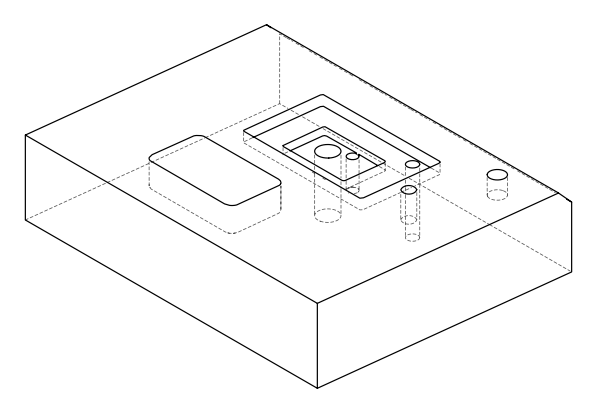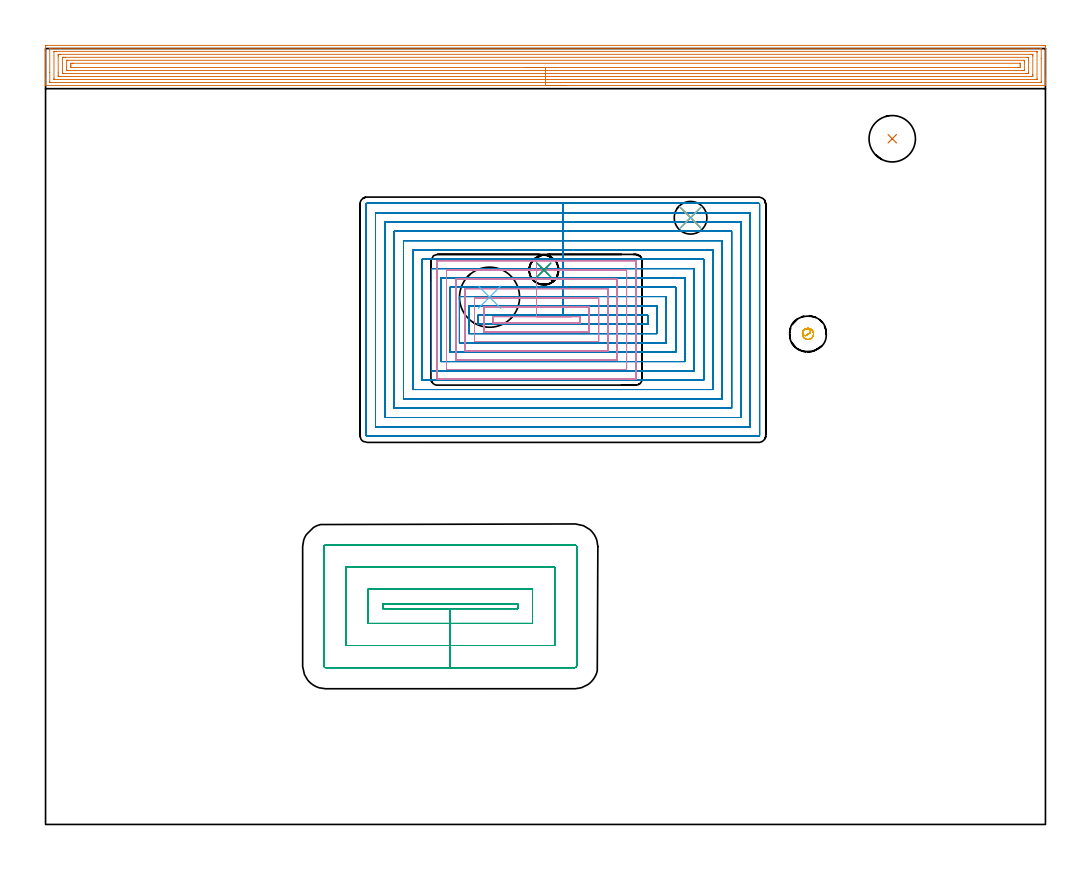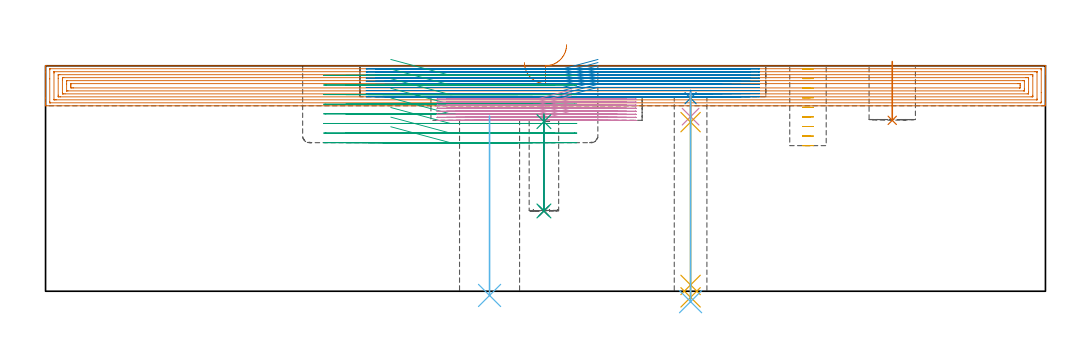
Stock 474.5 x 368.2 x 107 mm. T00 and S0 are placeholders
(PLAN: 15 operations, 13 tool changes, 170.5 min)
(1 AREA_MILL | FG_CHAMFER_SURFACE | UGT0205_001 | 26.9 min | 85642 mm3)
(2 MILL_RECTANGULAR_POCKET | POCKET_RECTANGULAR_STRAIGHT | UGT0201_123 | Follow Part, ap 1.475, ae 75% | 101.13 min | 329438 mm3)
(3 MILL_RECTANGULAR_POCKET_1 | POCKET_RECTANGULAR_STRAIGHT_1 | UGT0201_095 | Follow Part, ap 5, ae 75% | 16.61 min | 395133 mm3)
(4 MILL_RECTANGULAR_POCKET_2 | POCKET_RECTANGULAR_STRAIGHT_2 | UGT0201_123 | Follow Part, ap 1.475, ae 75% | 22.81 min | 69527 mm3)
(5 MILL_BLIND_HOLE_FROM_SOLID_MATERIAL | STEP1POCKET | NXT0201_011 | Spiral | 1 min | 8884 mm3)
(6 INDEXABLE_INSERT_DRILL_THROUGH_HOLE_FROM_SOLID | STEP1HOLE | NXT0302_028 | 0.35 min | 51665 mm3)
(7 INDEXABLE_INSERT_DRILL_BLIND_HOLE_FROM_SOLID | STEP1POCKET_1 | NXT0302_015 | 0.11 min | 9725 mm3)
(8 SPOT_DRILL | STEP1HOLE_1 | NXT0321_9005460120000 | 0.03 min | 2 mm3)
(9 SPOT_DRILL_1 | STEP1POCKET_2 | NXT0321_9005460120000 | 0.04 min | 1 mm3)
(10 DRILL_BLIND_HOLE_INTO_CENTER | STEP1HOLE_1 | UGT0301_185 | 0.05 min | 249 mm3)
(11 GUN_DRILL_THROUGH_HOLE | STEP1HOLE_1 | UGT0307_002 | 0.46 min | 2337 mm3)
(12 SPADE_DRILL_TO_ENLARGE_THROUGH_HOLE | STEP1HOLE_1 | UGT0306_006 | 0.4 min | 14784 mm3)
(13 DRILL_BLIND_HOLE_INTO_CENTER_1 | STEP1POCKET_2 | NXT0301_056 | 0.19 min | 2363 mm3)
(14 DRILL_TO_ENLARGE_BLIND_HOLE | STEP1POCKET_2 | UGT0301_374 | 0.19 min | 3314 mm3)
(15 BORE_BLIND_HOLE | STEP1POCKET_2 | UGT0332_064 | 0.19 min | 917 mm3)
(TOOL UGT0205_001 | Chamfer Mill 20 x 3 x 45 deg. | D20 FL50 Z2)
(TOOL UGT0201_123 | Carbide End Mill 5.9 | D5.9 FL15 Z4)
(TOOL UGT0201_095 | End mill 20 mm | D20 R3 FL38 Z4)
(TOOL NXT0201_011 | ENDMILL 12mm [2P460-1200-NA 1630] | D12 FL38 Z6)
(TOOL NXT0302_028 | Index. Insert Drill 28.5mm [880-D2850L32-03] | D28.5 PA176 FL86 Z2)
(TOOL NXT0302_015 | Index. Insert Drill 22mm [880-D2200L25-03] | D22 PA176 FL66 Z2)
(TOOL NXT0321_9005460120000 | NC Spot Drill, 142deg, 12mm, Carbide, Uncoated | D12 PA142 FL30 Z2)
(TOOL UGT0301_185 | Twist Drill 6.3 mm | D6.3 PA118 FL61 Z2)
(TOOL UGT0307_002 | Gun Drill 6 mm | D6 PA130 FL24 Z1)
(TOOL UGT0306_006 | Spade Drill 15.5mm | D15.5 PA132 FL10 Z2)
(TOOL NXT0301_056 | Carbide Drill 8.5mm [860.1-0850-026A1-MM 2214] | D8.5 PA140 FL47 Z2)
(TOOL UGT0301_374 | Twist Drill Flat Bottom 13 mm | D13 PA180 FL101 Z2)
(TOOL UGT0332_064 | 14 mm Boring Bar Slip Fit | D14)
(OP 1 AREA_MILL)
G17 G21 G94 G90
T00 M6
G54
G17 G0 G90 X247.25 Y350.7 S1061 M3
G43 Z117. H0
G94 G1 X247.212 Z116.128 F250.
X247.098 Z115.263
X246.909 Z114.412
X246.647 Z113.58
X246.313 Z112.774
X245.91 Z112.
X245.441 Z111.264
X244.91 Z110.572
X244.321 Z109.929
X243.678 Z109.339
X242.986 Z108.808
X242.25 Z108.34
X241.476 Z107.937
X240.67 Z107.603
X239.838 Z107.341
X238.986 Z107.152
X238.122 Z107.038
X237.25 Z107.
X0.166
X0.01 Y350.703 Z106.988
X0.007 Y350.751 Z106.941
X0. Y351.138 Z106.562
Y351.516 Z106.184
Y352.179 Z105.516
Y353.402 Z104.295
Y353.962 Z103.733
Y365.993 Z91.704
Y368.221 Z89.476
Y368.501 Z89.196
X0.003 Y369.112 Z88.585
X0.007 Y369.692 Z88.006
X0.03 Y369.694 Z88.004
X0.613 Y369.7 Z88.
X473.298
X473.887 Y369.699 Z88.001
X474.47 Y369.694 Z88.004
X474.493 Y369.692 Z88.006
X474.497 Y369.112 Z88.585
X474.5 Y368.501 Z89.197
Y354.573 Z103.122
Y353.962 Z103.733
Y353.402 Z104.295
Y353.07 Z104.626
Y352.511 Z105.185
Y352.179 Z105.516
Y351.516 Z106.184
Y351.137 Z106.562
X474.493 Y350.751 Z106.941
X474.49 Y350.703 Z106.988
X474.334 Y350.7 Z107.
X237.25
Y352.114 Z105.586
X2.399 Y352.115 Z105.585
X2.334 Y352.116 Z105.584
X2.204 Y352.12 Z105.58
X2.01 Y352.129 Z105.571
X2.008 Y352.179 Z105.521
X2.001 Y352.576 Z105.124
X2. Y356.934 Z100.766
Y367.727 Z89.973
X2.004 Y368.221 Z89.479
X2.007 Y368.269 Z89.431
X2.008 Y368.276 Z89.424
X2.052 Y368.28 Z89.42
X2.138 Y368.283 Z89.417
X2.268 Y368.285 Z89.415
X2.334 Y368.286 Z89.414
X472.101 Y368.285 Z89.415
X472.166 Y368.284 Z89.416
X472.296 Y368.28 Z89.42
X472.49 Y368.271 Z89.429
X472.492 Y368.221 Z89.479
X472.499 Y367.824 Z89.876
X472.5 Y363.466 Z94.234
Y352.673 Z105.027
X472.496 Y352.179 Z105.521
X472.493 Y352.131 Z105.569
X472.492 Y352.124 Z105.576
X472.448 Y352.12 Z105.58
X472.362 Y352.117 Z105.583
X472.232 Y352.115 Z105.585
X472.166 Y352.114 Z105.586
X237.25
Y353.528 Z104.172
X4.185 Y353.529 Z104.171
X4.04 Y353.53 Z104.17
X4.016 Y353.532 Z104.168
X4.011 Y353.534 Z104.166
X4.007 Y353.557 Z104.143
X4.002 Y353.655 Z104.045
X4. Y354.146 Z103.554
X4.001 Y366.622 Z91.078
X4.007 Y366.807 Z90.893
X4.01 Y366.856 Z90.844
X4.026 Y366.865 Z90.835
X4.076 Y366.868 Z90.832
X4.185 Y366.87 Z90.83
X4.644 Y366.871 Z90.829
X5.078 Y366.872 Z90.828
X470.315 Y366.871 Z90.829
X470.46 Y366.87 Z90.83
X470.484 Y366.868 Z90.832
X470.489 Y366.866 Z90.834
X470.493 Y366.843 Z90.857
X470.498 Y366.746 Z90.954
X470.5 Y366.623 Z91.077
Y366.438 Z91.262
X470.499 Y353.778 Z103.922
X470.493 Y353.593 Z104.107
X470.49 Y353.544 Z104.156
X470.474 Y353.535 Z104.165
X470.424 Y353.532 Z104.168
X470.315 Y353.53 Z104.17
X469.856 Y353.529 Z104.171
X469.422 Y353.528 Z104.172
X237.25
Y354.943 Z102.757
X6.773
X6.05 Y354.949 Z102.751
X6.014
X6.01 Y354.991 Z102.709
X6.005 Y355.094 Z102.606
X6.002 Y355.301 Z102.399
X6. Y356.635 Z101.065
Y364.627 Z93.073
X6.002 Y365.087 Z92.613
X6.006 Y365.302 Z92.398
X6.01 Y365.409 Z92.291
X6.016 Y365.451 Z92.249
X6.066 Y365.452 Z92.248
X6.863 Y365.457 Z92.243
X6.954
X467.727
X468.45 Y365.451 Z92.249
X468.486
X468.49 Y365.409 Z92.291
X468.495 Y365.306 Z92.394
X468.498 Y365.1 Z92.6
X468.5 Y364.685 Z93.015
Y355.773 Z101.927
X468.498 Y355.313 Z102.387
X468.494 Y355.098 Z102.602
X468.49 Y354.991 Z102.709
X468.484 Y354.949 Z102.751
X468.434 Y354.948 Z102.752
X467.636 Y354.943 Z102.757
X467.546
X237.25
Y356.357 Z101.343
X8.649 Y356.358 Z101.342
X8.031 Y356.361 Z101.339
X8.019 Y356.363 Z101.337
X8.007 Y356.385 Z101.315
X8.003 Y356.635 Z101.065
X8. Y357.283 Z100.417
Y357.526 Z100.174
Y363.522 Z94.178
X8.002 Y363.765 Z93.935
X8.006 Y363.927 Z93.773
X8.01 Y364.007 Z93.693
X8.02 Y364.036 Z93.664
X8.092 Y364.038 Z93.662
X8.372 Y364.042 Z93.658
X8.649 Y364.043 Z93.657
X9.264
X465.851 Y364.042 Z93.658
X466.469 Y364.039 Z93.661
X466.481 Y364.037 Z93.663
X466.493 Y364.015 Z93.685
X466.497 Y363.765 Z93.935
X466.5 Y363.117 Z94.583
Y362.874 Z94.826
Y356.879 Z100.821
X466.498 Y356.635 Z101.065
X466.494 Y356.473 Z101.227
X466.49 Y356.393 Z101.307
X466.48 Y356.364 Z101.336
X466.408 Y356.362 Z101.338
X466.128 Y356.358 Z101.342
X465.851 Y356.357 Z101.343
X465.236
X237.25
Y357.771 Z99.929
X10.435 Y357.772 Z99.928
X10.188 Y357.773 Z99.927
X10.066 Y357.776 Z99.924
X10.012 Y357.778 Z99.922
X10.01 Y357.808 Z99.892
X10.003 Y357.958 Z99.742
X10. Y359.309 Z98.391
X10.001 Y362.416 Z95.284
X10.006 Y362.562 Z95.138
X10.01 Y362.613 Z95.087
X10.017 Y362.623 Z95.077
X10.032 Y362.624 Z95.076
X10.112 Y362.627 Z95.073
X10.435 Y362.629 Z95.071
X10.681
X464.065 Y362.628 Z95.072
X464.311 Y362.627 Z95.073
X464.434 Y362.624 Z95.076
X464.487 Y362.622 Z95.078
X464.49 Y362.592 Z95.108
X464.497 Y362.442 Z95.258
X464.499 Y361.982 Z95.718
X464.5 Y361.548 Z96.152
X464.499 Y357.984 Z99.716
X464.494 Y357.838 Z99.862
X464.49 Y357.788 Z99.912
X464.483 Y357.777 Z99.923
X464.468 Y357.776 Z99.924
X464.388 Y357.773 Z99.927
X464.065 Y357.771 Z99.929
X463.819
X237.25
Y359.185 Z98.515
X12.345 Y359.186 Z98.514
X12.221
X12.098 Y359.189 Z98.511
X12.023 Y359.192 Z98.508
X12.01 Y359.236 Z98.464
X12.006 Y359.309 Z98.391
X12.001 Y359.529 Z98.171
X12. Y360.2 Z97.5
Y360.42 Z97.28
X12.007 Y361.091 Z96.609
X12.01 Y361.196 Z96.504
X12.104 Y361.208 Z96.492
X12.221 Y361.211 Z96.489
X12.991 Y361.215 Z96.485
X13.114
X462.155
X462.279 Y361.214 Z96.486
X462.402 Y361.211 Z96.489
X462.477 Y361.208 Z96.492
X462.49 Y361.164 Z96.536
X462.494 Y361.091 Z96.609
X462.499 Y360.871 Z96.829
X462.5 Y360.2 Z97.5
X462.499 Y359.98 Z97.72
X462.492 Y359.309 Z98.391
X462.49 Y359.204 Z98.496
X462.396 Y359.192 Z98.508
X462.279 Y359.19 Z98.51
X461.509 Y359.185 Z98.515
X461.386
X237.25
X236.378 Z98.553
X235.513 Z98.667
X234.662 Z98.855
X233.83 Z99.118
X233.024 Z99.452
X232.25 Z99.854
X231.514 Z100.323
X230.822 Z100.854
X230.179 Z101.444
X229.59 Z102.087
X229.058 Z102.779
X228.59 Z103.515
X228.187 Z104.289
X227.853 Z105.095
X227.591 Z105.927
X227.402 Z106.778
X227.288 Z107.643
X227.25 Z108.515
G0 Z117.
M5
M2
(OP 2 MILL_RECTANGULAR_POCKET)
G17 G21 G94 G90
T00 M6
G54
G17 G0 G90 X262.182 Y241.65 S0 M3
G43 Z117. H0
Z110.
G94 G1 X245.5 Z105.53 F250.
X205.25 F500.
Y237.35
X285.75
Y241.65
X245.5
Y246.075
X200.825
Y232.925
X290.175
Y246.075
X245.5
Y250.5
X196.4
Y228.5
X294.6
Y250.5
X245.5
Y254.925
X191.975
Y224.075
X299.025
Y254.925
X245.5
Y259.35
X187.55
Y219.65
X303.45
Y259.35
X245.5
Y263.775
X183.125
Y215.225
X307.875
Y263.775
X245.5
Y268.2
X178.7
Y210.8
X312.3
Y268.2
X245.5
Y272.625
X174.275
Y206.375
X316.725
Y272.625
X245.5
Y277.05
X169.85
Y201.95
X321.15
Y277.05
X245.5
Y281.475
X165.425
Y197.525
X325.575
Y281.475
X245.5
Y285.9
X161.
Y193.1
X330.
Y285.9
X245.5
Y290.325
X156.575
Y188.675
X334.425
Y290.325
X245.5
Y294.75
X152.5
G3 X152.15 Y294.4 R0.35
G1 Y184.6
G3 X152.5 Y184.25 R0.35
G1 X338.5
G3 X338.85 Y184.6 R0.35
G1 Y294.4
G3 X338.5 Y294.75 R0.35
G1 X245.5
X244.5
G0 X262.182 Y241.65 Z108.53
G1 X245.5 Z104.06 F250.
X205.25 F500.
Y237.35
X285.75
Y241.65
X245.5
Y246.075
X200.825
Y232.925
X290.175
Y246.075
X245.5
Y250.5
X196.4
Y228.5
X294.6
Y250.5
X245.5
Y254.925
X191.975
Y224.075
X299.025
Y254.925
X245.5
Y259.35
X187.55
Y219.65
X303.45
Y259.35
X245.5
Y263.775
X183.125
Y215.225
X307.875
Y263.775
X245.5
Y268.2
X178.7
Y210.8
X312.3
Y268.2
X245.5
Y272.625
X174.275
Y206.375
X316.725
Y272.625
X245.5
Y277.05
X169.85
Y201.95
X321.15
Y277.05
X245.5
Y281.475
X165.425
Y197.525
X325.575
Y281.475
X245.5
Y285.9
X161.
Y193.1
X330.
Y285.9
X245.5
Y290.325
X156.575
Y188.675
X334.425
Y290.325
X245.5
Y294.75
X152.5
G3 X152.15 Y294.4 R0.35
G1 Y184.6
G3 X152.5 Y184.25 R0.35
G1 X338.5
G3 X338.85 Y184.6 R0.35
G1 Y294.4
G3 X338.5 Y294.75 R0.35
G1 X245.5
X244.5
G0 X262.182 Y241.65 Z107.06
G1 X245.5 Z102.59 F250.
X205.25 F500.
Y237.35
X285.75
Y241.65
X245.5
Y246.075
X200.825
Y232.925
X290.175
Y246.075
X245.5
Y250.5
X196.4
Y228.5
X294.6
Y250.5
X245.5
Y254.925
X191.975
Y224.075
X299.025
Y254.925
X245.5
Y259.35
X187.55
Y219.65
X303.45
Y259.35
X245.5
Y263.775
X183.125
Y215.225
X307.875
Y263.775
X245.5
Y268.2
X178.7
Y210.8
X312.3
Y268.2
X245.5
Y272.625
X174.275
Y206.375
X316.725
Y272.625
X245.5
Y277.05
X169.85
Y201.95
X321.15
Y277.05
X245.5
Y281.475
X165.425
Y197.525
X325.575
Y281.475
X245.5
Y285.9
X161.
Y193.1
X330.
Y285.9
X245.5
Y290.325
X156.575
Y188.675
X334.425
Y290.325
X245.5
Y294.75
X152.5
G3 X152.15 Y294.4 R0.35
G1 Y184.6
G3 X152.5 Y184.25 R0.35
G1 X338.5
G3 X338.85 Y184.6 R0.35
G1 Y294.4
G3 X338.5 Y294.75 R0.35
G1 X245.5
X244.5
G0 X262.182 Y241.65 Z105.59
G1 X245.5 Z101.12 F250.
X205.25 F500.
Y237.35
X285.75
Y241.65
X245.5
Y246.075
X200.825
Y232.925
X290.175
Y246.075
X245.5
Y250.5
X196.4
Y228.5
X294.6
Y250.5
X245.5
Y254.925
X191.975
Y224.075
X299.025
Y254.925
X245.5
Y259.35
X187.55
Y219.65
X303.45
Y259.35
X245.5
Y263.775
X183.125
Y215.225
X307.875
Y263.775
X245.5
Y268.2
X178.7
Y210.8
X312.3
Y268.2
X245.5
Y272.625
X174.275
Y206.375
X316.725
Y272.625
X245.5
Y277.05
X169.85
Y201.95
X321.15
Y277.05
X245.5
Y281.475
X165.425
Y197.525
X325.575
Y281.475
X245.5
Y285.9
X161.
Y193.1
X330.
Y285.9
X245.5
Y290.325
X156.575
Y188.675
X334.425
Y290.325
X245.5
Y294.75
X152.5
G3 X152.15 Y294.4 R0.35
G1 Y184.6
G3 X152.5 Y184.25 R0.35
G1 X338.5
G3 X338.85 Y184.6 R0.35
G1 Y294.4
G3 X338.5 Y294.75 R0.35
G1 X245.5
X244.5
G0 X262.182 Y241.65 Z104.12
G1 X245.5 Z99.65 F250.
X205.25 F500.
Y237.35
X285.75
Y241.65
X245.5
Y246.075
X200.825
Y232.925
X290.175
Y246.075
X245.5
Y250.5
X196.4
Y228.5
X294.6
Y250.5
X245.5
Y254.925
X191.975
Y224.075
X299.025
Y254.925
X245.5
Y259.35
X187.55
Y219.65
X303.45
Y259.35
X245.5
Y263.775
X183.125
Y215.225
X307.875
Y263.775
X245.5
Y268.2
X178.7
Y210.8
X312.3
Y268.2
X245.5
Y272.625
X174.275
Y206.375
X316.725
Y272.625
X245.5
Y277.05
X169.85
Y201.95
X321.15
Y277.05
X245.5
Y281.475
X165.425
Y197.525
X325.575
Y281.475
X245.5
Y285.9
X161.
Y193.1
X330.
Y285.9
X245.5
Y290.325
X156.575
Y188.675
X334.425
Y290.325
X245.5
Y294.75
X152.5
G3 X152.15 Y294.4 R0.35
G1 Y184.6
G3 X152.5 Y184.25 R0.35
G1 X338.5
G3 X338.85 Y184.6 R0.35
G1 Y294.4
G3 X338.5 Y294.75 R0.35
G1 X245.5
X244.5
G0 X262.182 Y241.65 Z102.65
G1 X245.5 Z98.18 F250.
X205.25 F500.
Y237.35
X285.75
Y241.65
X245.5
Y246.075
X200.825
Y232.925
X290.175
Y246.075
X245.5
Y250.5
X196.4
Y228.5
X294.6
Y250.5
X245.5
Y254.925
X191.975
Y224.075
X299.025
Y254.925
X245.5
Y259.35
X187.55
Y219.65
X303.45
Y259.35
X245.5
Y263.775
X183.125
Y215.225
X307.875
Y263.775
X245.5
Y268.2
X178.7
Y210.8
X312.3
Y268.2
X245.5
Y272.625
X174.275
Y206.375
X316.725
Y272.625
X245.5
Y277.05
X169.85
Y201.95
X321.15
Y277.05
X245.5
Y281.475
X165.425
Y197.525
X325.575
Y281.475
X245.5
Y285.9
X161.
Y193.1
X330.
Y285.9
X245.5
Y290.325
X156.575
Y188.675
X334.425
Y290.325
X245.5
Y294.75
X152.5
G3 X152.15 Y294.4 R0.35
G1 Y184.6
G3 X152.5 Y184.25 R0.35
G1 X338.5
G3 X338.85 Y184.6 R0.35
G1 Y294.4
G3 X338.5 Y294.75 R0.35
G1 X245.5
X244.5
G0 X262.182 Y241.65 Z101.18
G1 X245.5 Z96.71 F250.
X205.25 F500.
Y237.35
X285.75
Y241.65
X245.5
Y246.075
X200.825
Y232.925
X290.175
Y246.075
X245.5
Y250.5
X196.4
Y228.5
X294.6
Y250.5
X245.5
Y254.925
X191.975
Y224.075
X299.025
Y254.925
X245.5
Y259.35
X187.55
Y219.65
X303.45
Y259.35
X245.5
Y263.775
X183.125
Y215.225
X307.875
Y263.775
X245.5
Y268.2
X178.7
Y210.8
X312.3
Y268.2
X245.5
Y272.625
X174.275
Y206.375
X316.725
Y272.625
X245.5
Y277.05
X169.85
Y201.95
X321.15
Y277.05
X245.5
Y281.475
X165.425
Y197.525
X325.575
Y281.475
X245.5
Y285.9
X161.
Y193.1
X330.
Y285.9
X245.5
Y290.325
X156.575
Y188.675
X334.425
Y290.325
X245.5
Y294.75
X152.5
G3 X152.15 Y294.4 R0.35
G1 Y184.6
G3 X152.5 Y184.25 R0.35
G1 X338.5
G3 X338.85 Y184.6 R0.35
G1 Y294.4
G3 X338.5 Y294.75 R0.35
G1 X245.5
X244.5
G0 X262.182 Y241.65 Z99.71
G1 X245.5 Z95.24 F250.
X205.25 F500.
Y237.35
X285.75
Y241.65
X245.5
Y246.075
X200.825
Y232.925
X290.175
Y246.075
X245.5
Y250.5
X196.4
Y228.5
X294.6
Y250.5
X245.5
Y254.925
X191.975
Y224.075
X299.025
Y254.925
X245.5
Y259.35
X187.55
Y219.65
X303.45
Y259.35
X245.5
Y263.775
X183.125
Y215.225
X307.875
Y263.775
X245.5
Y268.2
X178.7
Y210.8
X312.3
Y268.2
X245.5
Y272.625
X174.275
Y206.375
X316.725
Y272.625
X245.5
Y277.05
X169.85
Y201.95
X321.15
Y277.05
X245.5
Y281.475
X165.425
Y197.525
X325.575
Y281.475
X245.5
Y285.9
X161.
Y193.1
X330.
Y285.9
X245.5
Y290.325
X156.575
Y188.675
X334.425
Y290.325
X245.5
Y294.75
X152.5
G3 X152.15 Y294.4 R0.35
G1 Y184.6
G3 X152.5 Y184.25 R0.35
G1 X338.5
G3 X338.85 Y184.6 R0.35
G1 Y294.4
G3 X338.5 Y294.75 R0.35
G1 X245.5
X244.5
G0 X262.182 Y241.65 Z98.24
G1 X245.5 Z93.77 F250.
X205.25 F500.
Y237.35
X285.75
Y241.65
X245.5
Y246.075
X200.825
Y232.925
X290.175
Y246.075
X245.5
Y250.5
X196.4
Y228.5
X294.6
Y250.5
X245.5
Y254.925
X191.975
Y224.075
X299.025
Y254.925
X245.5
Y259.35
X187.55
Y219.65
X303.45
Y259.35
X245.5
Y263.775
X183.125
Y215.225
X307.875
Y263.775
X245.5
Y268.2
X178.7
Y210.8
X312.3
Y268.2
X245.5
Y272.625
X174.275
Y206.375
X316.725
Y272.625
X245.5
Y277.05
X169.85
Y201.95
X321.15
Y277.05
X245.5
Y281.475
X165.425
Y197.525
X325.575
Y281.475
X245.5
Y285.9
X161.
Y193.1
X330.
Y285.9
X245.5
Y290.325
X156.575
Y188.675
X334.425
Y290.325
X245.5
Y294.75
X152.5
G3 X152.15 Y294.4 R0.35
G1 Y184.6
G3 X152.5 Y184.25 R0.35
G1 X338.5
G3 X338.85 Y184.6 R0.35
G1 Y294.4
G3 X338.5 Y294.75 R0.35
G1 X245.5
X244.5
G0 X262.182 Y241.65 Z96.77
G1 X245.5 Z92.3 F250.
X205.25 F500.
Y237.35
X285.75
Y241.65
X245.5
Y246.075
X200.825
Y232.925
X290.175
Y246.075
X245.5
Y250.5
X196.4
Y228.5
X294.6
Y250.5
X245.5
Y254.925
X191.975
Y224.075
X299.025
Y254.925
X245.5
Y259.35
X187.55
Y219.65
X303.45
Y259.35
X245.5
Y263.775
X183.125
Y215.225
X307.875
Y263.775
X245.5
Y268.2
X178.7
Y210.8
X312.3
Y268.2
X245.5
Y272.625
X174.275
Y206.375
X316.725
Y272.625
X245.5
Y277.05
X169.85
Y201.95
X321.15
Y277.05
X245.5
Y281.475
X165.425
Y197.525
X325.575
Y281.475
X245.5
Y285.9
X161.
Y193.1
X330.
Y285.9
X245.5
Y290.325
X156.575
Y188.675
X334.425
Y290.325
X245.5
Y294.75
X152.5
G3 X152.15 Y294.4 R0.35
G1 Y184.6
G3 X152.5 Y184.25 R0.35
G1 X338.5
G3 X338.85 Y184.6 R0.35
G1 Y294.4
G3 X338.5 Y294.75 R0.35
G1 X245.5
X244.5
G0 Z117.
M5
M2
(OP 3 MILL_RECTANGULAR_POCKET_1)
G17 G21 G94 G90
T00 M6
G54
G17 G0 G90 X163.826 Y102.4 S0 M3
G43 Z117. H0
Z110.
G94 G1 X192.05 Z102.437 F250.
X224.1 F500.
Y104.6
X160.
Y102.4
X192.05
Y95.4
X231.1
Y111.6
X153.
Y95.4
X192.05
Y84.9
X241.6
Y122.1
X142.5
Y84.9
X192.05
Y74.4
X251.1
G3 X252.1 Y75.4 R1.
G1 Y131.6
G3 X251.1 Y132.6 R1.
G1 X133.
G3 X132. Y131.6 R1.
G1 Y75.4
G3 X133. Y74.4 R1.
G1 X192.05
X193.05
G0 X163.826 Y102.4 Z105.437
G1 X192.05 Z97.875 F250.
X224.1 F500.
Y104.6
X160.
Y102.4
X192.05
Y95.4
X231.1
Y111.6
X153.
Y95.4
X192.05
Y84.9
X241.6
Y122.1
X142.5
Y84.9
X192.05
Y74.4
X251.1
G3 X252.1 Y75.4 R1.
G1 Y131.6
G3 X251.1 Y132.6 R1.
G1 X133.
G3 X132. Y131.6 R1.
G1 Y75.4
G3 X133. Y74.4 R1.
G1 X192.05
X193.05
G0 X163.826 Y102.4 Z100.875
G1 X192.05 Z93.312 F250.
X224.1 F500.
Y104.6
X160.
Y102.4
X192.05
Y95.4
X231.1
Y111.6
X153.
Y95.4
X192.05
Y84.9
X241.6
Y122.1
X142.5
Y84.9
X192.05
Y74.4
X251.1
G3 X252.1 Y75.4 R1.
G1 Y131.6
G3 X251.1 Y132.6 R1.
G1 X133.
G3 X132. Y131.6 R1.
G1 Y75.4
G3 X133. Y74.4 R1.
G1 X192.05
X193.05
G0 X163.826 Y102.4 Z96.312
G1 X192.05 Z88.75 F250.
X224.1 F500.
Y104.6
X160.
Y102.4
X192.05
Y95.4
X231.1
Y111.6
X153.
Y95.4
X192.05
Y84.9
X241.6
Y122.1
X142.5
Y84.9
X192.05
Y74.4
X251.1
G3 X252.1 Y75.4 R1.
G1 Y131.6
G3 X251.1 Y132.6 R1.
G1 X133.
G3 X132. Y131.6 R1.
G1 Y75.4
G3 X133. Y74.4 R1.
G1 X192.05
X193.05
G0 X163.826 Y102.4 Z91.75
G1 X192.05 Z84.187 F250.
X224.1 F500.
Y104.6
X160.
Y102.4
X192.05
Y95.4
X231.1
Y111.6
X153.
Y95.4
X192.05
Y84.9
X241.6
Y122.1
X142.5
Y84.9
X192.05
Y74.4
X251.1
G3 X252.1 Y75.4 R1.
G1 Y131.6
G3 X251.1 Y132.6 R1.
G1 X133.
G3 X132. Y131.6 R1.
G1 Y75.4
G3 X133. Y74.4 R1.
G1 X192.05
X193.05
G0 X163.826 Y102.4 Z87.187
G1 X192.05 Z79.625 F250.
X224.1 F500.
Y104.6
X160.
Y102.4
X192.05
Y95.4
X231.1
Y111.6
X153.
Y95.4
X192.05
Y84.9
X241.6
Y122.1
X142.5
Y84.9
X192.05
Y74.4
X251.1
G3 X252.1 Y75.4 R1.
G1 Y131.6
G3 X251.1 Y132.6 R1.
G1 X133.
G3 X132. Y131.6 R1.
G1 Y75.4
G3 X133. Y74.4 R1.
G1 X192.05
X193.05
G0 X163.826 Y102.4 Z82.625
G1 X192.05 Z75.062 F250.
X224.1 F500.
Y104.6
X160.
Y102.4
X192.05
Y95.4
X231.1
Y111.6
X153.
Y95.4
X192.05
Y84.9
X241.6
Y122.1
X142.5
Y84.9
X192.05
Y74.4
X251.1
G3 X252.1 Y75.4 R1.
G1 Y131.6
G3 X251.1 Y132.6 R1.
G1 X133.
G3 X132. Y131.6 R1.
G1 Y75.4
G3 X133. Y74.4 R1.
G1 X192.05
X193.05
G0 X163.826 Y102.4 Z78.062
G1 X192.05 Z70.5 F250.
X224.1 F500.
Y104.6
X160.
Y102.4
X192.05
Y95.4
X231.1
Y111.6
X153.
Y95.4
X192.05
Y84.9
X241.6
Y122.1
X142.5
Y84.9
X192.05
Y74.4
X251.1
G3 X252.1 Y75.4 R1.
G1 Y131.6
G3 X251.1 Y132.6 R1.
G1 X133.
G3 X132. Y131.6 R1.
G1 Y75.4
G3 X133. Y74.4 R1.
G1 X192.05
X193.05
G0 Z117.
M5
M2
(OP 4 MILL_RECTANGULAR_POCKET_2)
G17 G21 G94 G90
T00 M6
G54
G17 G0 G90 X249.566 Y241. S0 M3
G43 Z117. H0
Z95.611
G94 G1 X233. Z91.172 F250.
X212.4 F500.
Y238.
X253.6
Y241.
X233.
Y245.425
X207.975
Y233.575
X258.025
Y245.425
X233.
Y249.85
X203.55
Y229.15
X262.45
Y249.85
X233.
Y254.275
X199.125
Y224.725
X266.875
Y254.275
X233.
Y258.7
X194.7
Y220.3
X271.3
Y258.7
X233.
Y263.125
X190.275
Y215.875
X275.725
Y263.125
X233.
Y267.55
X185.9
X185.87 Y267.552
X185.848 Y267.53
X185.85 Y267.5
Y211.5
X185.848 Y211.47
X185.87 Y211.448
X185.9 Y211.45
X280.1
X280.13 Y211.448
X280.152 Y211.47
X280.15 Y211.5
Y267.5
X280.152 Y267.53
X280.13 Y267.552
X280.1 Y267.55
X233.
X232.
G0 X249.566 Y241. Z94.172
G1 X233. Z89.733 F250.
X212.4 F500.
Y238.
X253.6
Y241.
X233.
Y245.425
X207.975
Y233.575
X258.025
Y245.425
X233.
Y249.85
X203.55
Y229.15
X262.45
Y249.85
X233.
Y254.275
X199.125
Y224.725
X266.875
Y254.275
X233.
Y258.7
X194.7
Y220.3
X271.3
Y258.7
X233.
Y263.125
X190.275
Y215.875
X275.725
Y263.125
X233.
Y267.55
X185.9
X185.87 Y267.552
X185.848 Y267.53
X185.85 Y267.5
Y211.5
X185.848 Y211.47
X185.87 Y211.448
X185.9 Y211.45
X280.1
X280.13 Y211.448
X280.152 Y211.47
X280.15 Y211.5
Y267.5
X280.152 Y267.53
X280.13 Y267.552
X280.1 Y267.55
X233.
X232.
G0 X249.566 Y241. Z92.733
G1 X233. Z88.294 F250.
X212.4 F500.
Y238.
X253.6
Y241.
X233.
Y245.425
X207.975
Y233.575
X258.025
Y245.425
X233.
Y249.85
X203.55
Y229.15
X262.45
Y249.85
X233.
Y254.275
X199.125
Y224.725
X266.875
Y254.275
X233.
Y258.7
X194.7
Y220.3
X271.3
Y258.7
X233.
Y263.125
X190.275
Y215.875
X275.725
Y263.125
X233.
Y267.55
X185.9
X185.87 Y267.552
X185.848 Y267.53
X185.85 Y267.5
Y211.5
X185.848 Y211.47
X185.87 Y211.448
X185.9 Y211.45
X280.1
X280.13 Y211.448
X280.152 Y211.47
X280.15 Y211.5
Y267.5
X280.152 Y267.53
X280.13 Y267.552
X280.1 Y267.55
X233.
X232.
G0 X249.566 Y241. Z91.294
G1 X233. Z86.856 F250.
X212.4 F500.
Y238.
X253.6
Y241.
X233.
Y245.425
X207.975
Y233.575
X258.025
Y245.425
X233.
Y249.85
X203.55
Y229.15
X262.45
Y249.85
X233.
Y254.275
X199.125
Y224.725
X266.875
Y254.275
X233.
Y258.7
X194.7
Y220.3
X271.3
Y258.7
X233.
Y263.125
X190.275
Y215.875
X275.725
Y263.125
X233.
Y267.55
X185.9
X185.87 Y267.552
X185.848 Y267.53
X185.85 Y267.5
Y211.5
X185.848 Y211.47
X185.87 Y211.448
X185.9 Y211.45
X280.1
X280.13 Y211.448
X280.152 Y211.47
X280.15 Y211.5
Y267.5
X280.152 Y267.53
X280.13 Y267.552
X280.1 Y267.55
X233.
X232.
G0 X249.566 Y241. Z89.856
G1 X233. Z85.417 F250.
X212.4 F500.
Y238.
X253.6
Y241.
X233.
Y245.425
X207.975
Y233.575
X258.025
Y245.425
X233.
Y249.85
X203.55
Y229.15
X262.45
Y249.85
X233.
Y254.275
X199.125
Y224.725
X266.875
Y254.275
X233.
Y258.7
X194.7
Y220.3
X271.3
Y258.7
X233.
Y263.125
X190.275
Y215.875
X275.725
Y263.125
X233.
Y267.55
X185.9
X185.87 Y267.552
X185.848 Y267.53
X185.85 Y267.5
Y211.5
X185.848 Y211.47
X185.87 Y211.448
X185.9 Y211.45
X280.1
X280.13 Y211.448
X280.152 Y211.47
X280.15 Y211.5
Y267.5
X280.152 Y267.53
X280.13 Y267.552
X280.1 Y267.55
X233.
X232.
G0 X249.566 Y241. Z88.417
G1 X233. Z83.978 F250.
X212.4 F500.
Y238.
X253.6
Y241.
X233.
Y245.425
X207.975
Y233.575
X258.025
Y245.425
X233.
Y249.85
X203.55
Y229.15
X262.45
Y249.85
X233.
Y254.275
X199.125
Y224.725
X266.875
Y254.275
X233.
Y258.7
X194.7
Y220.3
X271.3
Y258.7
X233.
Y263.125
X190.275
Y215.875
X275.725
Y263.125
X233.
Y267.55
X185.9
X185.87 Y267.552
X185.848 Y267.53
X185.85 Y267.5
Y211.5
X185.848 Y211.47
X185.87 Y211.448
X185.9 Y211.45
X280.1
X280.13 Y211.448
X280.152 Y211.47
X280.15 Y211.5
Y267.5
X280.152 Y267.53
X280.13 Y267.552
X280.1 Y267.55
X233.
X232.
G0 X249.566 Y241. Z86.978
G1 X233. Z82.539 F250.
X212.4 F500.
Y238.
X253.6
Y241.
X233.
Y245.425
X207.975
Y233.575
X258.025
Y245.425
X233.
Y249.85
X203.55
Y229.15
X262.45
Y249.85
X233.
Y254.275
X199.125
Y224.725
X266.875
Y254.275
X233.
Y258.7
X194.7
Y220.3
X271.3
Y258.7
X233.
Y263.125
X190.275
Y215.875
X275.725
Y263.125
X233.
Y267.55
X185.9
X185.87 Y267.552
X185.848 Y267.53
X185.85 Y267.5
Y211.5
X185.848 Y211.47
X185.87 Y211.448
X185.9 Y211.45
X280.1
X280.13 Y211.448
X280.152 Y211.47
X280.15 Y211.5
Y267.5
X280.152 Y267.53
X280.13 Y267.552
X280.1 Y267.55
X233.
X232.
G0 X249.566 Y241. Z85.539
G1 X233. Z81.1 F250.
X212.4 F500.
Y238.
X253.6
Y241.
X233.
Y245.425
X207.975
Y233.575
X258.025
Y245.425
X233.
Y249.85
X203.55
Y229.15
X262.45
Y249.85
X233.
Y254.275
X199.125
Y224.725
X266.875
Y254.275
X233.
Y258.7
X194.7
Y220.3
X271.3
Y258.7
X233.
Y263.125
X190.275
Y215.875
X275.725
Y263.125
X233.
Y267.55
X185.9
X185.87 Y267.552
X185.848 Y267.53
X185.85 Y267.5
Y211.5
X185.848 Y211.47
X185.87 Y211.448
X185.9 Y211.45
X280.1
X280.13 Y211.448
X280.152 Y211.47
X280.15 Y211.5
Y267.5
X280.152 Y267.53
X280.13 Y267.552
X280.1 Y267.55
X233.
X232.
G0 Z117.
M5
M2
(OP 5 MILL_BLIND_HOLE_FROM_SOLID_MATERIAL)
G17 G21 G94 G90
T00 M6
G54
G17 G0 G90 X361.8 Y232.8 S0 M3
G43 Z117. H1
Z105.456
G94 G3 X362.214 Y235.036 R1.156 F250.
X359.326 Y233.75 R2.236
X360.85 Y230.326 R2.65
X359.326 Y233.75 R-2.65
X360.088 Y232.038 R1.325
X361.8 Y232.8 R1.325
G0 Z100.911
G3 X362.214 Y235.036 R1.156
X359.326 Y233.75 R2.236
X360.85 Y230.326 R2.65
X359.326 Y233.75 R-2.65
X360.088 Y232.038 R1.325
X361.8 Y232.8 R1.325
G0 Z96.367
G3 X362.214 Y235.036 R1.156
X359.326 Y233.75 R2.236
X360.85 Y230.326 R2.65
X359.326 Y233.75 R-2.65
X360.088 Y232.038 R1.325
X361.8 Y232.8 R1.325
G0 Z91.822
G3 X362.214 Y235.036 R1.156
X359.326 Y233.75 R2.236
X360.85 Y230.326 R2.65
X359.326 Y233.75 R-2.65
X360.088 Y232.038 R1.325
X361.8 Y232.8 R1.325
G0 Z87.278
G3 X362.214 Y235.036 R1.156
X359.326 Y233.75 R2.236
X360.85 Y230.326 R2.65
X359.326 Y233.75 R-2.65
X360.088 Y232.038 R1.325
X361.8 Y232.8 R1.325
G0 Z82.733
G3 X362.214 Y235.036 R1.156
X359.326 Y233.75 R2.236
X360.85 Y230.326 R2.65
X359.326 Y233.75 R-2.65
X360.088 Y232.038 R1.325
X361.8 Y232.8 R1.325
G0 Z78.189
G3 X362.214 Y235.036 R1.156
X359.326 Y233.75 R2.236
X360.85 Y230.326 R2.65
X359.326 Y233.75 R-2.65
X360.088 Y232.038 R1.325
X361.8 Y232.8 R1.325
G0 Z73.644
G3 X362.214 Y235.036 R1.156
X359.326 Y233.75 R2.236
X360.85 Y230.326 R2.65
X359.326 Y233.75 R-2.65
X360.088 Y232.038 R1.325
X361.8 Y232.8 R1.325
G0 Z69.1
G3 X362.214 Y235.036 R1.156
X359.326 Y233.75 R2.236
X360.85 Y230.326 R2.65
X359.326 Y233.75 R-2.65
X360.088 Y232.038 R1.325
X361.8 Y232.8 R1.325
G0 Z117.
M5
M2
(OP 6 INDEXABLE_INSERT_DRILL_THROUGH_HOLE_FROM_SOLID)
G17 G21 G94 G90
T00 M6
G54
G17 G0 G90 X210.7 Y250.2 S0 M3
G43 Z117. H1
G94 G81 G98 Z-1.998 F250. R83.1
G80
M5
M2
(OP 7 INDEXABLE_INSERT_DRILL_BLIND_HOLE_FROM_SOLID)
G17 G21 G94 G90
T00 M6
G54
G17 G0 G90 X401.8 Y325.4 S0 M3
G43 Z117. H1
G94 G81 G98 Z81.1 F250. R109.
G80
M5
M2
(OP 8 SPOT_DRILL)
G17 G21 G94 G90
T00 M6
G54
G17 G0 G90 X306.1 Y287.9 S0 M3
G43 Z117. H0
G94 G81 G98 Z91.624 F250. R95.3
G80
M5
M2
(OP 9 SPOT_DRILL_1)
G17 G21 G94 G90
T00 M6
G54
G17 G0 G90 X236.5 Y263.1 S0 M3
G43 Z117. H0
G94 G81 G98 Z80.489 F250. R84.1
G80
M5
M2
(OP 10 DRILL_BLIND_HOLE_INTO_CENTER)
G17 G21 G94 G90
T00 M6
G54
G17 G0 G90 X306.1 Y287.9 S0 M3
G43 Z117. H0
G94 G81 G98 Z82.85 F250. R94.3
G80
M5
M2
(OP 11 GUN_DRILL_THROUGH_HOLE)
G17 G21 G94 G90
T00 M6
G54
G17 G0 G90 X306.1 Y287.9 M8
G43 Z117. H0
Z92.895
S716 M3
G94 G1 Z80.254 F125. M26
G4 X.084
Z3. F250.
G4 X.084
Z-2.899 F125.
G4 X.084
M5
M9
G0 Z92.895
Z117.
M2
(OP 12 SPADE_DRILL_TO_ENLARGE_THROUGH_HOLE)
G17 G21 G94 G90
T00 M6
G54
G17 G0 G90 X306.1 Y287.9 S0 M3
G43 Z117. H0
G94 G73 G98 Z-4.951 F250. Q13.893 R94.3
G80
M5
M2
(OP 13 DRILL_BLIND_HOLE_INTO_CENTER_1)
G17 G21 G94 G90
T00 M6
G54
G17 G0 G90 X236.5 Y263.1 S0 M3
G43 Z117. H1
G94 G81 G98 Z38.1 F250. R83.1
G80
M5
M2
(OP 14 DRILL_TO_ENLARGE_BLIND_HOLE)
G17 G21 G94 G90
T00 M6
G54
G17 G0 G90 X236.5 Y263.1 S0 M3
G43 Z117. H0
G94 G73 G98 Z38.1 F250. Q10.75 R83.1
G80
M5
M2
(OP 15 BORE_BLIND_HOLE)
G17 G21 G94 G90
T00 M6
G54
G17 G0 G90 X236.5 Y263.1 S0 M3
G43 Z117. H0
G94 G85 G98 Z38.1 F250. R83.1
G80
M5
M2
